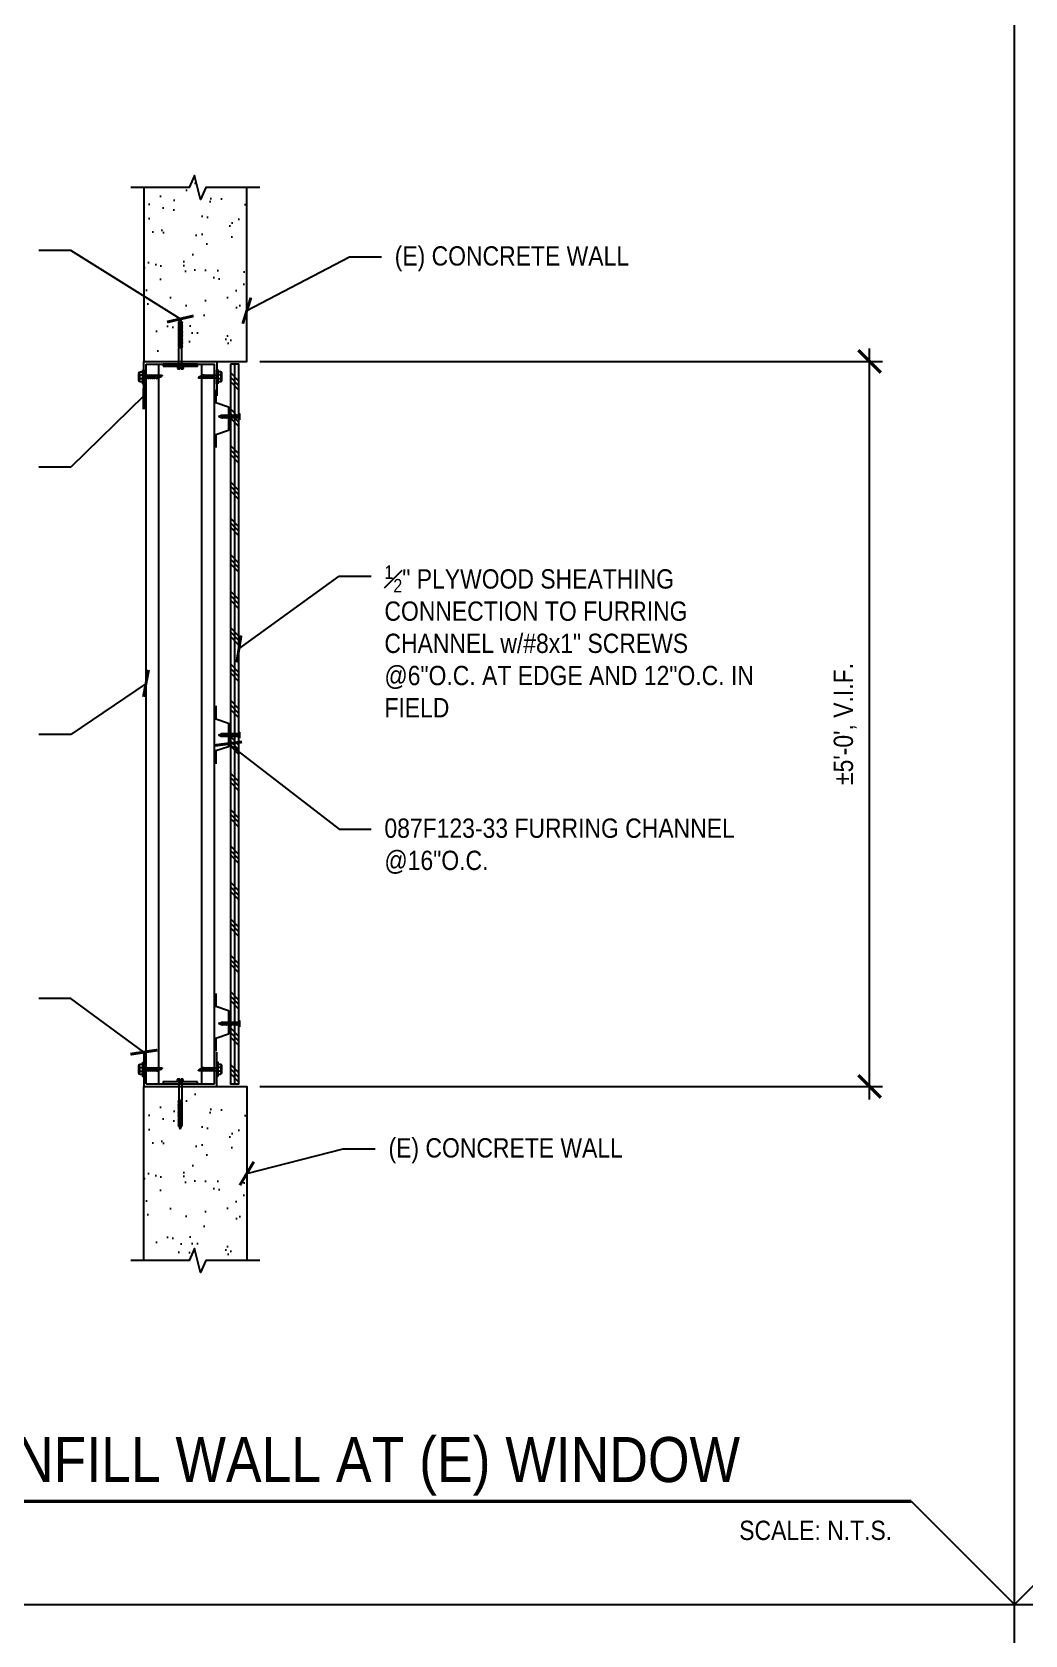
# Model space of a CAD drawing. Header units: inches. Extents: x -16404 to 14624, y -1591 to 16152.
# Drawn here: x -13658.1 to -13600.3, y 5250.2 to 5343.6 of the extents above; entities that cross this region are included whole.
import ezdxf
from ezdxf.enums import TextEntityAlignment as Align

# ---------------------------------------------------------------- set-up
doc = ezdxf.new("R2010")
doc.units = ezdxf.units.IN
doc.header["$LTSCALE"] = 24
doc.header["$MEASUREMENT"] = 0
doc.linetypes.add('DASHED2', pattern=[0.375, 0.25, -0.125])
doc.layers.get('0').update_dxf_attribs({"linetype": 'CONTINUOUS'})
doc.layers.get('DefPoints').update_dxf_attribs({"color": 251, "linetype": 'CONTINUOUS'})
for name, color, linetype in [('S-ANNO-DIMS', 2, 'CONTINUOUS'), ('S-ANNO-NOTE', 4, 'CONTINUOUS'), ('S-BREAK', 2, 'CONTINUOUS'), ('S-CONC', 4, 'CONTINUOUS'), ('S-NAIL', 2, 'CONTINUOUS'), ('S-SIMPSON', 2, 'CONTINUOUS'), ('S-STEEL', 4, 'CONTINUOUS'), ('S-WOOD', 3, 'CONTINUOUS')]:
    doc.layers.add(name, color=color, linetype=linetype)
doc.layers.add('S-ANNO-GRID-NONPLOT', color=251, linetype='CONTINUOUS', plot=False)
doc.layers.add('S-HATCH1', color=1, linetype='CONTINUOUS', transparency=0.5)
doc.layers.add('S-HATCH2', color=2, linetype='CONTINUOUS', transparency=0.5)
doc.styles.add('Arial', font='arial.ttf', dxfattribs={"width": 0.85})
doc.dimstyles.new('DIM-12$0', dxfattribs={"dimscale": 12, "dimtxt": 0.09375, "dimasz": 0.109375, "dimexe": 0.0625, "dimexo": 0.0625, "dimgap": 0.0625, "dimtad": 1, "dimdec": 4, "dimzin": 11, "dimdsep": 46, "dimlunit": 4, "dimtxsty": 'Arial', "dimblk": 'ARCHTICK', "dimblk1": 'ARCHTICK', "dimblk2": 'ARCHTICK', "dimsah": 1, "dimcen": 0.125, "dimdle": 0.0625, "dimclrd": 256, "dimclre": 256, "dimclrt": 4, "dimadec": 0, "dimazin": 0, "dimtfac": 0.75, "dimtdec": 4, "dimtofl": 0, "dimtmove": 0, "dimatfit": 3, "dimldrblk": 'ARCHTICK', "dimfxl": 1, "dimfrac": 1, "dimtolj": 1, "dimtzin": 11, "dimarcsym": 0})
doc.dimstyles.new('DIM-12$7', dxfattribs={"dimscale": 12, "dimtxt": 0.09375, "dimasz": 0.125, "dimexe": 0.0625, "dimexo": 0.0625, "dimgap": 0.0625, "dimtad": 1, "dimdec": 4, "dimzin": 11, "dimdsep": 46, "dimlunit": 4, "dimtxsty": 'Arial', "dimblk": 'ARCHTICK', "dimcen": 0.125, "dimclrd": 256, "dimclre": 256, "dimclrt": 4, "dimadec": 0, "dimazin": 0, "dimtfac": 0.75, "dimtdec": 4, "dimtofl": 0, "dimtmove": 0, "dimatfit": 3, "dimldrblk": 'ARCHTICK', "dimfxl": 1, "dimfrac": 1, "dimtolj": 1, "dimtzin": 11, "dimarcsym": 0})

# ---------------------------------------------------------------- blocks, each defined once
blk = doc.blocks.new('no8x3-4 Sht Mtl Screw')
at = {"color": 2}
for p, q in [((-0.283, 0.223), (-0.283, 0.063)), ((0.196, 0.303), (-0.203, 0.303)), ((-0.123, 0.063), (-0.123, 0.223)), ((-0.093, -0.745), (-0.091, 0)), ((0.086, 0), (0.086, -1.062)), ((0.116, 0.223), (0.116, 0.063)), ((0.276, 0.063), (0.276, 0.223)), ((0.129, -0.35), (-0.134, -0.212)), ((0.129, -0.469), (-0.134, -0.332)), ((0.129, -0.585), (-0.134, -0.447)), ((0.129, -0.706), (-0.134, -0.568)), ((0.129, -0.83), (-0.134, -0.692)), ((0.129, -0.234), (-0.124, -0.102)), ((-0.005, -1.012), (-0.077, -0.836)), ((0.086, -1.062), (0.068, -1.062))]:
    blk.add_line(p, q, dxfattribs=at)
blk.add_lwpolyline([(0.41, 0.063), (0.41, 0), (-0.41, 0), (-0.41, 0.063)], close=True, dxfattribs=at)
for centre, radius, start, end in [((-0.203, 0.223), 0.0799, 90, 180), ((-0.213, 0.153), 0.114, 37.84757, 125.92075), ((-0.003, 0.063), 0.2, 53.1301, 126.8699), ((0.206, 0.153), 0.114, 54.07925, 142.15243), ((0.196, 0.223), 0.0799, 0, 90), ((0.082, -0.761), 0.176, 174.79738, 205.03208), ((0.077, -0.972), 0.0903, 205.79384, 275.82256)]:
    blk.add_arc(centre, radius, start, end, dxfattribs=at)
blk = doc.blocks.new('TTN25234HSS')
at = {"layer": 'S-SIMPSON'}
for p, q in [((0.207, 0.031), (-0.207, 0.031)), ((-0.207, 0.031), (-0.207, 0)), ((0.207, 0), (-0.207, 0)), ((-0.17, 0.031), (-0.17, 0.143)), ((-0.17, 0.031), (-0.17, 0.117)), ((0, 0.031), (-0.17, 0.031)), ((0.169, 0.031), (-0.17, 0.031)), ((-0.032, 0.159), (-0.138, 0.159)), ((0, 0), (-0.128, 0)), ((-0.096, -0.041), (-0.128, 0)), ((-0.106, 0.031), (-0.106, 0.143)), ((-0.032, 0.08), (-0.032, 0.159)), ((0.03, 0.08), (-0.032, 0.08)), ((0, 0.031), (0.17, 0.031)), ((0, 0), (0.128, 0)), ((0.03, 0.159), (0.03, 0.08)), ((0.03, 0.159), (0.137, 0.159)), ((0.096, -0.041), (0.128, 0)), ((0.105, 0.143), (0.105, 0.031)), ((0.137, 0.159), (0.137, 0.159)), ((0.169, 0.031), (0.169, 0.143)), ((0.207, 0), (0.207, 0.031)), ((0, -0.041), (-0.096, -0.041)), ((-0.096, -0.041), (-0.096, -0.641)), ((-0.096, -0.641), (-0.096, -1.063)), ((0, -0.041), (0.096, -0.041)), ((0.096, -0.041), (0.096, -1.097)), ((-0.142, -1.157), (-0.096, -1.141)), ((-0.142, -1.157), (-0.089, -1.148)), ((-0.142, -1.157), (-0.096, -1.174)), ((-0.142, -1.325), (-0.096, -1.308)), ((-0.142, -1.325), (-0.05, -1.309)), ((-0.142, -1.325), (-0.096, -1.342)), ((-0.142, -1.492), (-0.01, -1.469)), ((-0.142, -1.492), (-0.096, -1.475)), ((-0.142, -1.492), (-0.096, -1.509)), ((-0.142, -1.66), (0.029, -1.63)), ((-0.142, -1.66), (-0.096, -1.643)), ((-0.142, -1.66), (-0.096, -1.676)), ((-0.142, -1.827), (-0.096, -1.81)), ((-0.142, -1.827), (-0.1, -1.82)), ((-0.142, -1.827), (-0.096, -1.844)), ((-0.121, -1.241), (-0.096, -1.227)), ((-0.069, -1.23), (-0.121, -1.241)), ((-0.121, -1.241), (-0.096, -1.256)), ((-0.03, -1.39), (-0.121, -1.409)), ((-0.121, -1.409), (-0.096, -1.394)), ((-0.121, -1.409), (-0.096, -1.423)), ((0.009, -1.549), (-0.121, -1.576)), ((-0.121, -1.576), (-0.096, -1.561)), ((-0.121, -1.576), (-0.096, -1.59)), ((0.048, -1.708), (-0.121, -1.743)), ((-0.121, -1.743), (-0.096, -1.729)), ((-0.121, -1.743), (-0.096, -1.729)), ((-0.121, -1.743), (-0.096, -1.758)), ((-0.112, -1.074), (-0.096, -1.064)), ((-0.112, -1.074), (-0.096, -1.083)), ((-0.082, -1.807), (-0.1, -1.82)), ((-0.071, -1.837), (-0.1, -1.82)), ((-0.006, -1.058), (-0.096, -1.064)), ((-0.096, -1.083), (-0.006, -1.058)), ((-0.096, -1.141), (-0.096, -1.063)), ((-0.096, -1.141), (-0.096, -1.063)), ((0.084, -1.093), (-0.096, -1.141)), ((-0.096, -1.174), (0.084, -1.127)), ((-0.096, -1.174), (-0.096, -1.227)), ((-0.096, -1.227), (-0.096, -1.174)), ((-0.096, -1.227), (-0.096, -1.174)), ((-0.096, -1.227), (-0.096, -1.174)), ((0.084, -1.179), (-0.096, -1.227)), ((-0.096, -1.256), (0.084, -1.208)), ((-0.096, -1.256), (-0.096, -2.1)), ((-0.095, -2.563), (-0.096, -1.256)), ((-0.095, -2.563), (-0.096, -1.256)), ((-0.095, -2.563), (-0.096, -1.256)), ((0.084, -1.26), (-0.096, -1.308)), ((-0.096, -1.342), (0.084, -1.294)), ((0.084, -1.346), (-0.096, -1.394)), ((-0.096, -1.423), (0.084, -1.375)), ((0.084, -1.428), (-0.096, -1.475)), ((-0.096, -1.509), (0.084, -1.461)), ((0.084, -1.514), (-0.096, -1.561)), ((-0.096, -1.59), (0.084, -1.543)), ((0.084, -1.595), (-0.096, -1.643)), ((-0.096, -1.676), (0.084, -1.629)), ((0.084, -1.681), (-0.096, -1.729)), ((0.084, -1.681), (-0.096, -1.729)), ((-0.096, -1.758), (0.084, -1.71)), ((0.084, -1.763), (-0.096, -1.81)), ((-0.096, -1.844), (0.084, -1.796)), ((0.084, -1.849), (-0.096, -1.896)), ((-0.095, -1.576), (0.096, -1.576)), ((-0.089, -1.148), (-0.07, -1.134)), ((-0.062, -1.165), (-0.089, -1.148)), ((-0.057, -1.812), (-0.082, -1.807)), ((-0.082, -1.807), (-0.071, -1.837)), ((-0.057, -1.812), (-0.071, -1.837)), ((-0.07, -1.134), (-0.062, -1.165)), ((-0.046, -1.141), (-0.07, -1.134)), ((-0.069, -1.23), (-0.05, -1.215)), ((-0.044, -1.242), (-0.069, -1.23)), ((-0.046, -1.141), (-0.062, -1.165)), ((-0.057, -1.812), (0.13, -1.779)), ((-0.05, -1.215), (-0.044, -1.242)), ((-0.026, -1.221), (-0.05, -1.215)), ((-0.05, -1.309), (-0.032, -1.291)), ((-0.05, -1.309), (-0.024, -1.323)), ((-0.046, -1.141), (0.13, -1.11)), ((-0.026, -1.221), (-0.044, -1.242)), ((-0.032, -1.291), (-0.024, -1.323)), ((-0.007, -1.301), (-0.032, -1.291)), ((-0.012, -1.372), (-0.03, -1.39)), ((-0.005, -1.399), (-0.03, -1.39)), ((0.109, -1.863), (-0.029, -1.892)), ((0.109, -1.194), (-0.026, -1.221)), ((-0.007, -1.301), (-0.024, -1.323)), ((-0.012, -1.372), (-0.005, -1.399)), ((0.013, -1.381), (-0.012, -1.372)), ((0.007, -1.448), (-0.01, -1.469)), ((0.015, -1.48), (-0.01, -1.469)), ((-0.007, -1.301), (0.13, -1.277)), ((0.013, -1.381), (-0.005, -1.399)), ((0.033, -1.462), (0.007, -1.448)), ((0.007, -1.448), (0.015, -1.48)), ((0.027, -1.529), (0.009, -1.549)), ((0.009, -1.549), (0.033, -1.556)), ((0.109, -1.361), (0.013, -1.381)), ((0.033, -1.462), (0.015, -1.48)), ((0.027, -1.529), (0.033, -1.556)), ((0.052, -1.54), (0.027, -1.529)), ((0.046, -1.605), (0.029, -1.63)), ((0.053, -1.637), (0.029, -1.63)), ((0.033, -1.462), (0.13, -1.445)), ((0.033, -1.556), (0.052, -1.54)), ((0.046, -1.605), (0.053, -1.637)), ((0.072, -1.622), (0.046, -1.605)), ((0.065, -1.686), (0.048, -1.708)), ((0.072, -1.713), (0.048, -1.708)), ((0.109, -1.528), (0.052, -1.54)), ((0.072, -1.622), (0.053, -1.637)), ((0.091, -1.699), (0.065, -1.686)), ((0.065, -1.686), (0.072, -1.713)), ((0.072, -1.622), (0.13, -1.612)), ((0.091, -1.699), (0.072, -1.713)), ((0.13, -1.11), (0.084, -1.093)), ((0.096, -1.122), (0.084, -1.127)), ((0.109, -1.194), (0.084, -1.179)), ((0.109, -1.194), (0.084, -1.208)), ((0.13, -1.277), (0.084, -1.26)), ((0.13, -1.277), (0.084, -1.294)), ((0.109, -1.361), (0.084, -1.346)), ((0.109, -1.361), (0.084, -1.375)), ((0.13, -1.445), (0.084, -1.428)), ((0.13, -1.445), (0.084, -1.461)), ((0.109, -1.528), (0.084, -1.514)), ((0.109, -1.528), (0.084, -1.543)), ((0.13, -1.612), (0.084, -1.595)), ((0.13, -1.612), (0.084, -1.629)), ((0.109, -1.696), (0.084, -1.681)), ((0.109, -1.696), (0.084, -1.71)), ((0.13, -1.779), (0.084, -1.763)), ((0.13, -1.779), (0.084, -1.796)), ((0.109, -1.863), (0.084, -1.849)), ((0.109, -1.863), (0.084, -1.878)), ((0.109, -1.696), (0.091, -1.699)), ((0.13, -1.11), (0.096, -1.122)), ((0.096, -1.122), (0.096, -1.186)), ((0.096, -1.201), (0.096, -1.265)), ((0.096, -1.289), (0.096, -2.562)), ((-0.143, -2.362), (-0.096, -2.345)), ((-0.143, -2.362), (-0.101, -2.354)), ((-0.143, -2.362), (-0.096, -2.378)), ((-0.142, -1.994), (-0.044, -1.977)), ((-0.142, -1.994), (-0.096, -1.978)), ((-0.142, -1.994), (-0.096, -2.011)), ((-0.141, -2.185), (-0.095, -2.168)), ((-0.141, -2.185), (-0.099, -2.178)), ((-0.141, -2.185), (-0.095, -2.202)), ((-0.141, -2.533), (-0.095, -2.516)), ((-0.141, -2.533), (-0.099, -2.526)), ((-0.141, -2.533), (-0.095, -2.55)), ((-0.121, -1.911), (-0.096, -1.896)), ((-0.072, -1.901), (-0.121, -1.911)), ((-0.121, -1.911), (-0.096, -1.925)), ((-0.121, -2.445), (-0.096, -2.431)), ((-0.072, -2.435), (-0.121, -2.445)), ((-0.121, -2.445), (-0.096, -2.46)), ((0.049, -2.05), (-0.12, -2.085)), ((-0.12, -2.085), (-0.095, -2.07)), ((-0.12, -2.085), (-0.095, -2.07)), ((-0.12, -2.085), (-0.095, -2.099)), ((-0.12, -2.269), (-0.095, -2.254)), ((-0.071, -2.259), (-0.12, -2.269)), ((-0.12, -2.269), (-0.095, -2.283)), ((-0.083, -2.341), (-0.101, -2.354)), ((-0.072, -2.372), (-0.101, -2.354)), ((-0.081, -2.165), (-0.099, -2.178)), ((-0.07, -2.196), (-0.099, -2.178)), ((-0.081, -2.513), (-0.099, -2.526)), ((-0.07, -2.544), (-0.099, -2.526)), ((-0.096, -1.925), (0.084, -1.878)), ((0.084, -1.93), (-0.096, -1.978)), ((-0.096, -2.011), (0.084, -1.964)), ((0.083, -2.297), (-0.096, -2.345)), ((-0.096, -2.378), (0.083, -2.331)), ((0.083, -2.383), (-0.096, -2.431)), ((-0.096, -2.46), (0.083, -2.412)), ((-0.096, -2.562), (0, -2.75)), ((0.084, -2.023), (-0.095, -2.07)), ((-0.095, -2.099), (0.084, -2.052)), ((-0.095, -2.563), (-0.095, -2.063)), ((0.084, -2.121), (-0.095, -2.168)), ((-0.095, -2.202), (0.084, -2.154)), ((0.084, -2.207), (-0.095, -2.254)), ((-0.095, -2.283), (0.084, -2.236)), ((0.084, -2.469), (-0.095, -2.516)), ((-0.095, -2.55), (0.084, -2.503)), ((-0.058, -2.347), (-0.083, -2.341)), ((-0.083, -2.341), (-0.072, -2.372)), ((-0.057, -2.17), (-0.081, -2.165)), ((-0.081, -2.165), (-0.07, -2.196)), ((-0.056, -2.518), (-0.081, -2.513)), ((-0.081, -2.513), (-0.07, -2.544)), ((-0.054, -1.885), (-0.072, -1.901)), ((-0.045, -1.912), (-0.072, -1.901)), ((-0.058, -2.347), (-0.072, -2.372)), ((-0.055, -2.42), (-0.072, -2.435)), ((-0.045, -2.446), (-0.072, -2.435)), ((-0.054, -2.243), (-0.071, -2.259)), ((-0.044, -2.27), (-0.071, -2.259)), ((-0.057, -2.17), (-0.07, -2.196)), ((-0.056, -2.518), (-0.07, -2.544)), ((-0.058, -2.347), (0.129, -2.314)), ((-0.057, -2.17), (0.13, -2.138)), ((-0.056, -2.518), (0.131, -2.486)), ((-0.055, -2.42), (-0.045, -2.446)), ((-0.03, -2.426), (-0.055, -2.42)), ((-0.054, -1.885), (-0.045, -1.912)), ((-0.029, -1.892), (-0.054, -1.885)), ((-0.054, -2.243), (-0.044, -2.27)), ((-0.028, -2.25), (-0.054, -2.243)), ((-0.029, -1.892), (-0.045, -1.912)), ((-0.03, -2.426), (-0.045, -2.446)), ((-0.044, -1.977), (-0.028, -1.96)), ((-0.017, -1.99), (-0.044, -1.977)), ((-0.028, -2.25), (-0.044, -2.27)), ((0.108, -2.398), (-0.03, -2.426)), ((-0.028, -1.96), (-0.017, -1.99)), ((-0.028, -1.96), (-0.002, -1.97)), ((0.109, -2.221), (-0.028, -2.25)), ((-0.002, -1.97), (-0.017, -1.99)), ((-0.002, -1.97), (0.13, -1.947)), ((0, -2.75), (0.096, -2.562)), ((0, -2.75), (0, -2.562)), ((0.066, -2.027), (0.049, -2.05)), ((0.072, -2.055), (0.049, -2.05)), ((0.091, -2.041), (0.066, -2.027)), ((0.066, -2.027), (0.072, -2.055)), ((0.091, -2.041), (0.072, -2.055)), ((0.129, -2.314), (0.083, -2.297)), ((0.129, -2.314), (0.083, -2.331)), ((0.108, -2.398), (0.083, -2.383)), ((0.108, -2.398), (0.083, -2.412)), ((0.13, -1.947), (0.084, -1.93)), ((0.13, -1.947), (0.084, -1.964)), ((0.109, -2.037), (0.084, -2.023)), ((0.109, -2.037), (0.084, -2.052)), ((0.13, -2.138), (0.084, -2.121)), ((0.13, -2.138), (0.084, -2.154)), ((0.109, -2.221), (0.084, -2.207)), ((0.109, -2.221), (0.084, -2.236)), ((0.131, -2.486), (0.084, -2.469)), ((0.131, -2.486), (0.084, -2.503)), ((0.109, -2.037), (0.091, -2.041))]:
    blk.add_line(p, q, dxfattribs=at)
for centre, radius, start, end in [((-0.138, 0.118), 0.0409, 38.48629, 141.51371), ((-0.006, -0.15), 0.31, 94.73103, 108.77484), ((0.019, -0.082), 0.241, 69.18888, 87.26015), ((0.137, 0.118), 0.0408, 38.43451, 141.63601), ((-0.048, -2.637), 0.089, 57.38076, 122.61924), ((0.048, -2.637), 0.089, 57.38076, 122.61924)]:
    blk.add_arc(centre, radius, start, end, dxfattribs=at)
blk = doc.blocks.new('_ARCHTICK')
at = {"color": 0, "linetype": 'ByBlock', "const_width": 0.15}
blk.add_lwpolyline([(-0.5, -0.5), (0.5, 0.5)], dxfattribs=at)
blk = doc.blocks.new('*D2159')
at = {"layer": 'DefPoints', "color": 0, "transparency": 16777216}
for p in [(-13645.602, 5324.41), (-13609.313, 5324.41), (-13645.602, 5282.172)]:
    blk.add_point(p, dxfattribs=at)
at = {"layer": 'S-ANNO-DIMS', "lineweight": -2, "transparency": 16777216}
for p, q in [((-13609.313, 5281.422), (-13609.313, 5325.16)), ((-13644.852, 5324.41), (-13608.563, 5324.41)), ((-13644.852, 5282.172), (-13608.563, 5282.172))]:
    blk.add_line(p, q, dxfattribs=at)
at = {"layer": 'S-ANNO-DIMS', "lineweight": -2, "transparency": 16777216, "xscale": 1.3125, "yscale": 1.3125, "zscale": 1.3125}
for p, rotation in [((-13609.313, 5324.41), 90), ((-13609.313, 5282.172), 270)]:
    blk.add_blockref('_ARCHTICK', p, dxfattribs=dict(at, rotation=rotation))
at = {"layer": 'S-ANNO-DIMS', "color": 4, "transparency": 16777216, "insert": (-13610.739, 5303.291), "char_height": 1.125, "attachment_point": 5, "rotation": 90, "style": 'Arial'}
blk.add_mtext("\\A1;%%P5'-0', V.I.F.", dxfattribs=at)
blk = doc.blocks.new('TTN PFSS 3-16x1-1-4')
at = {"layer": 'S-SIMPSON'}
for p, q in [((0.181, 0), (-0.181, 0)), ((-0.181, -0.007), (-0.181, 0)), ((0.181, 0), (0.181, -0.007)), ((0.181, -0.007), (-0.181, -0.007)), ((-0.181, -0.007), (-0.074, -0.116)), ((-0.112, -0.199), (-0.075, -0.185)), ((-0.112, -0.199), (-0.069, -0.191)), ((-0.112, -0.199), (-0.075, -0.212)), ((-0.112, -0.333), (-0.038, -0.32)), ((-0.112, -0.333), (-0.075, -0.32)), ((-0.112, -0.333), (-0.075, -0.347)), ((-0.112, -0.468), (-0.006, -0.449)), ((-0.112, -0.468), (-0.075, -0.454)), ((-0.112, -0.468), (-0.075, -0.482)), ((-0.112, -0.603), (0.026, -0.579)), ((-0.112, -0.603), (-0.075, -0.589)), ((-0.112, -0.603), (-0.075, -0.616)), ((-0.112, -0.737), (-0.075, -0.724)), ((-0.112, -0.737), (-0.078, -0.731)), ((-0.112, -0.737), (-0.075, -0.751)), ((-0.112, -0.872), (-0.075, -0.858)), ((-0.112, -0.872), (-0.033, -0.858)), ((-0.112, -0.872), (-0.075, -0.885)), ((-0.095, -0.266), (-0.075, -0.254)), ((-0.053, -0.257), (-0.095, -0.266)), ((-0.095, -0.266), (-0.075, -0.278)), ((-0.022, -0.385), (-0.095, -0.401)), ((-0.095, -0.401), (-0.075, -0.389)), ((-0.095, -0.401), (-0.075, -0.412)), ((0.01, -0.514), (-0.095, -0.535)), ((-0.095, -0.535), (-0.075, -0.524)), ((-0.095, -0.535), (-0.075, -0.547)), ((0.041, -0.642), (-0.095, -0.67)), ((-0.095, -0.67), (-0.075, -0.658)), ((-0.095, -0.67), (-0.075, -0.658)), ((-0.095, -0.67), (-0.075, -0.682)), ((-0.095, -0.805), (-0.075, -0.793)), ((-0.055, -0.796), (-0.095, -0.805)), ((-0.095, -0.805), (-0.075, -0.816)), ((0.041, -0.916), (-0.095, -0.944)), ((-0.095, -0.944), (-0.074, -0.933)), ((-0.095, -0.944), (-0.074, -0.933)), ((-0.088, -0.131), (-0.075, -0.124)), ((-0.088, -0.131), (-0.075, -0.139)), ((-0.064, -0.721), (-0.078, -0.731)), ((-0.055, -0.746), (-0.078, -0.731)), ((-0.002, -0.119), (-0.075, -0.124)), ((-0.075, -0.139), (-0.002, -0.119)), ((-0.075, -1.076), (-0.075, -0.135)), ((0.07, -0.147), (-0.075, -0.185)), ((-0.075, -0.212), (0.07, -0.174)), ((0.07, -0.216), (-0.075, -0.254)), ((-0.075, -0.278), (0.07, -0.239)), ((0.07, -0.282), (-0.075, -0.32)), ((-0.075, -0.347), (0.07, -0.309)), ((0.074, -0.32), (-0.075, -0.32)), ((0.07, -0.351), (-0.075, -0.389)), ((-0.075, -0.412), (0.07, -0.374)), ((0.07, -0.416), (-0.075, -0.454)), ((-0.075, -0.482), (0.07, -0.443)), ((0.07, -0.485), (-0.075, -0.524)), ((-0.075, -0.547), (0.07, -0.509)), ((0.07, -0.551), (-0.075, -0.589)), ((-0.075, -0.616), (0.07, -0.578)), ((0.07, -0.62), (-0.075, -0.658)), ((0.07, -0.62), (-0.075, -0.658)), ((-0.075, -0.682), (0.07, -0.643)), ((0.07, -0.685), (-0.075, -0.724)), ((-0.075, -0.751), (0.07, -0.713)), ((0.07, -0.755), (-0.075, -0.793)), ((-0.075, -0.816), (0.07, -0.778)), ((0.07, -0.82), (-0.075, -0.858)), ((-0.075, -0.885), (0.07, -0.847)), ((-0.074, -0.007), (-0.074, -0.007)), ((-0.074, -0.116), (-0.074, -1.076)), ((0.07, -0.894), (-0.074, -0.933)), ((-0.074, -0.956), (0.07, -0.918)), ((-0.069, -0.191), (-0.054, -0.18)), ((-0.048, -0.205), (-0.069, -0.191)), ((-0.044, -0.725), (-0.064, -0.721)), ((-0.064, -0.721), (-0.055, -0.746)), ((-0.044, -0.725), (-0.055, -0.746)), ((-0.041, -0.784), (-0.055, -0.796)), ((-0.034, -0.805), (-0.055, -0.796)), ((-0.054, -0.18), (-0.048, -0.205)), ((-0.035, -0.185), (-0.054, -0.18)), ((-0.053, -0.257), (-0.038, -0.245)), ((-0.033, -0.267), (-0.053, -0.257)), ((-0.035, -0.185), (-0.048, -0.205)), ((-0.044, -0.725), (0.107, -0.699)), ((-0.041, -0.784), (-0.034, -0.805)), ((-0.021, -0.789), (-0.041, -0.784)), ((-0.038, -0.245), (-0.033, -0.267)), ((-0.019, -0.25), (-0.038, -0.245)), ((-0.038, -0.32), (-0.023, -0.306)), ((-0.038, -0.32), (-0.017, -0.332)), ((-0.035, -0.185), (0.107, -0.16)), ((-0.021, -0.789), (-0.034, -0.805)), ((-0.019, -0.25), (-0.033, -0.267)), ((-0.033, -0.858), (-0.02, -0.844)), ((-0.011, -0.869), (-0.033, -0.858)), ((-0.023, -0.306), (-0.017, -0.332)), ((-0.003, -0.314), (-0.023, -0.306)), ((-0.007, -0.371), (-0.022, -0.385)), ((-0.002, -0.393), (-0.022, -0.385)), ((0.09, -0.766), (-0.021, -0.789)), ((-0.02, -0.844), (-0.011, -0.869)), ((-0.02, -0.844), (0.001, -0.852)), ((0.09, -0.228), (-0.019, -0.25)), ((-0.003, -0.314), (-0.017, -0.332)), ((0.001, -0.852), (-0.011, -0.869)), ((-0.007, -0.371), (-0.002, -0.393)), ((0.013, -0.378), (-0.007, -0.371)), ((0.008, -0.433), (-0.006, -0.449)), ((0.014, -0.458), (-0.006, -0.449)), ((-0.003, -0.314), (0.107, -0.295)), ((0.013, -0.378), (-0.002, -0.393)), ((0.001, -0.852), (0.107, -0.834)), ((0.029, -0.443), (0.008, -0.433)), ((0.008, -0.433), (0.014, -0.458)), ((0.024, -0.497), (0.01, -0.514)), ((0.01, -0.514), (0.029, -0.519)), ((0.09, -0.362), (0.013, -0.378)), ((0.029, -0.443), (0.014, -0.458)), ((0.024, -0.497), (0.029, -0.519)), ((0.044, -0.506), (0.024, -0.497)), ((0.039, -0.559), (0.026, -0.579)), ((0.045, -0.584), (0.026, -0.579)), ((0.029, -0.443), (0.107, -0.43)), ((0.029, -0.519), (0.044, -0.506)), ((0.039, -0.559), (0.045, -0.584)), ((0.06, -0.572), (0.039, -0.559)), ((0.055, -0.624), (0.041, -0.642)), ((0.06, -0.646), (0.041, -0.642)), ((0.055, -0.898), (0.041, -0.916)), ((0.06, -0.92), (0.041, -0.916)), ((0.09, -0.497), (0.044, -0.506)), ((0.06, -0.572), (0.045, -0.584)), ((0.075, -0.635), (0.055, -0.624)), ((0.055, -0.624), (0.06, -0.646)), ((0.076, -0.909), (0.055, -0.898)), ((0.055, -0.898), (0.06, -0.92)), ((0.06, -0.572), (0.107, -0.564)), ((0.075, -0.635), (0.06, -0.646)), ((0.076, -0.909), (0.06, -0.92)), ((0.107, -0.16), (0.07, -0.147)), ((0.107, -0.16), (0.07, -0.174)), ((0.09, -0.228), (0.07, -0.216)), ((0.09, -0.228), (0.07, -0.239)), ((0.107, -0.295), (0.07, -0.282)), ((0.107, -0.295), (0.07, -0.309)), ((0.09, -0.362), (0.07, -0.351)), ((0.09, -0.362), (0.07, -0.374)), ((0.107, -0.43), (0.07, -0.416)), ((0.107, -0.43), (0.07, -0.443)), ((0.09, -0.497), (0.07, -0.485)), ((0.09, -0.497), (0.07, -0.509)), ((0.107, -0.564), (0.07, -0.551)), ((0.107, -0.564), (0.07, -0.578)), ((0.09, -0.632), (0.07, -0.62)), ((0.09, -0.632), (0.07, -0.643)), ((0.107, -0.699), (0.07, -0.685)), ((0.107, -0.699), (0.07, -0.713)), ((0.09, -0.766), (0.07, -0.755)), ((0.09, -0.766), (0.07, -0.778)), ((0.107, -0.834), (0.07, -0.82)), ((0.107, -0.834), (0.07, -0.847)), ((0.09, -0.906), (0.07, -0.894)), ((0.09, -0.906), (0.07, -0.918)), ((0.074, -0.135), (0.074, -1.076)), ((0.181, -0.007), (0.075, -0.116)), ((0.075, -0.116), (0.075, -1.05)), ((0.09, -0.632), (0.075, -0.635)), ((0.09, -0.906), (0.076, -0.909)), ((-0.112, -1.012), (-0.074, -0.998)), ((-0.112, -1.012), (-0.078, -1.006)), ((-0.112, -1.012), (-0.074, -1.025)), ((-0.095, -0.944), (-0.074, -0.956)), ((-0.063, -0.995), (-0.078, -1.006)), ((-0.055, -1.02), (-0.078, -1.006)), ((0, -1.25), (-0.075, -1.076)), ((0.07, -0.96), (-0.074, -0.998)), ((-0.074, -1.025), (0.07, -0.987)), ((-0.043, -1), (-0.063, -0.995)), ((-0.063, -0.995), (-0.055, -1.02)), ((-0.043, -1), (-0.055, -1.02)), ((-0.043, -1), (0.107, -0.973)), ((0.074, -1.076), (0, -1.25)), ((0, -1.076), (0, -1.25)), ((0.107, -0.973), (0.07, -0.96)), ((0.107, -0.973), (0.07, -0.987))]:
    blk.add_line(p, q, dxfattribs=at)
for centre, radius, start, end in [((-0.037, -1.157), 0.0889, 65.23518, 114.76482), ((0.037, -1.155), 0.0875, 64.80362, 115.19638)]:
    blk.add_arc(centre, radius, start, end, dxfattribs=at)
blk = doc.blocks.new('Se_24x36_DETAILS_GRID')
for p, q in [((23.3023, 7.6667), (23.3023, 15.3333)), ((23.3023, 7.6667), (23.8023, 8.1667)), ((15.5348, 7.6667), (23.3023, 7.6667)), ((23.3023, 7.6667), (31.0697, 7.6667)), ((23.3023, 0), (23.3023, 7.6667))]:
    blk.add_line(p, q)
at = {"linetype": 'DASHED2', "ltscale": 0.5}
blk.add_line((23.3023, 7.6667), (22.8023, 8.1667), dxfattribs=at)
blk = doc.blocks.new('*U335')
at = {"const_width": 0.188}
for points in [[(-4.5, 0, -1), (4.5, 0, 3.732051)], [(-4.5, 0, 1), (4.5, 0, -3.732051)]]:
    blk.add_lwpolyline(points, format="xyb", dxfattribs=at)
blk.add_lwpolyline([(4.5, 0), (81.209, 0)], dxfattribs=at)
blk.add_circle((0, 0), 4.5)
at = {"style": 'Arial', "width": 0.85}
for tag, p in [('DWG_TITLE_1', (7.5, 6.188)), ('DWG_TITLE_2', (7.5, 2.438))]:
    blk.add_attdef(tag, text='', height=2.625, dxfattribs=at).set_placement(p, align=Align.MIDDLE_LEFT)
blk.add_attdef('#', text='', height=3, dxfattribs=at).set_placement((0, 0), align=Align.MIDDLE_CENTER)
blk.add_attdef('SCALE', text='', height=1.125, dxfattribs=at).set_placement((80.084, -1.125), align=Align.TOP_RIGHT)

msp = doc.modelspace()

# ---------------------------------------------------------------- hatches: boundary and pattern name
at = {"layer": 'S-HATCH1'}
h = msp.add_hatch(dxfattribs=at)
h.set_pattern_fill('PLAST', color=256, scale=6, angle=-45, style=0)
h.set_pattern_definition([(315, (-16546.3056, 3250.6023), (1.0606602, 1.0606602), []), (315, (-16546.173, 3250.7349), (1.0606602, 1.0606602), []), (315, (-16546.0404, 3250.8675), (1.0606602, 1.0606602), [])])
h.paths.add_polyline_path([(-13646.56272, 5324.26251), (-13646.56272, 5282.31962), (-13646.06272, 5282.31962), (-13646.06272, 5324.26251)])
at = {"layer": 'S-HATCH2'}
h = msp.add_hatch(dxfattribs=at)
h.set_pattern_fill('AR-SAND', color=256, scale=1.25, angle=30, style=0)
h.set_pattern_definition([(67.5, (-13651.6023, 5324.4103), (-1.27246, 2.04648), [0, -1.9, 0, -2.125, 0, -2.03125]), (37.5, (-13651.6023, 5324.4103), (0.152, 4.1612), [0, -1.025, 0, -1.7125, 0, -0.65625]), (357.5, (-13652.9339, 5323.6415), (3.36762, 1.95246), [0, -0.625, 0, -2.25, 0, -2.9375]), (347.5, (-13652.934, 5323.6415), (2.7057, 2.8289), [0, -0.3125, 0, -1.475, 0, -1.6875])])
h.paths.add_polyline_path([(-13645.60234, 5334.54908), (-13647.98864, 5334.54908), (-13648.3088, 5333.85656), (-13648.64589, 5335.24029), (-13648.96544, 5334.54908), (-13651.60234, 5334.54908), (-13651.60234, 5324.41026), (-13645.60234, 5324.41026)])
h = msp.add_hatch(dxfattribs=at)
h.set_pattern_fill('AR-SAND', color=256, scale=1.25, angle=30, style=0)
h.set_pattern_definition([(67.5, (-13651.6023, 5271.3405), (-1.27246, 2.04648), [0, -1.9, 0, -2.125, 0, -2.03125]), (37.5, (-13651.6023, 5271.3405), (0.152, 4.1612), [0, -1.025, 0, -1.7125, 0, -0.65625]), (357.5, (-13652.9339, 5270.5718), (3.36762, 1.95246), [0, -0.625, 0, -2.25, 0, -2.9375]), (347.5, (-13652.934, 5270.5718), (2.7057, 2.82894), [0, -0.3125, 0, -1.475, 0, -1.6875])])
h.paths.add_polyline_path([(-13645.60234, 5282.17188), (-13649.38134, 5282.17188), (-13649.38134, 5281.34713), (-13649.3475, 5281.33481), (-13649.38105, 5281.32259), (-13649.38105, 5281.25826), (-13649.36866, 5281.2511), (-13649.38105, 5281.24394), (-13649.38105, 5281.17961), (-13649.3475, 5281.16739), (-13649.38105, 5281.15518), (-13649.38105, 5281.09084), (-13649.36866, 5281.08369), (-13649.38105, 5281.07653), (-13649.38105, 5281.01219), (-13649.3475, 5280.99998), (-13649.38105, 5280.98777), (-13649.38105, 5280.92343), (-13649.36866, 5280.91627), (-13649.38105, 5280.90912), (-13649.38105, 5280.84478), (-13649.3475, 5280.83257), (-13649.38105, 5280.82035), (-13649.38105, 5280.75601), (-13649.36866, 5280.74886), (-13649.38105, 5280.7417), (-13649.38105, 5280.67736), (-13649.3475, 5280.66515), (-13649.38105, 5280.65294), (-13649.38105, 5280.5886), (-13649.36866, 5280.58144), (-13649.38105, 5280.57429), (-13649.38105, 5280.50995), (-13649.3475, 5280.49774), (-13649.38105, 5280.48552), (-13649.38105, 5280.41492), (-13649.3684, 5280.40762), (-13649.38105, 5280.40031), (-13649.38105, 5280.31944), (-13649.34686, 5280.307), (-13649.38105, 5280.29455), (-13649.38105, 5280.23081), (-13649.36802, 5280.22329), (-13649.38105, 5280.21577), (-13649.38105, 5280.14261), (-13649.34818, 5280.13065), (-13649.38105, 5280.11868), (-13649.38105, 5280.0537), (-13649.36934, 5280.04694), (-13649.38105, 5280.04018), (-13649.38105, 5279.97146), (-13649.34665, 5279.95894), (-13649.38105, 5279.94642), (-13649.38105, 5279.88229), (-13649.47705, 5279.69462), (-13649.57305, 5279.88229, -0.00096849), (-13649.57276, 5279.88248), (-13649.57276, 5279.89477), (-13649.61834, 5279.91136), (-13649.57276, 5279.92795), (-13649.57276, 5279.98439), (-13649.5987, 5279.99936), (-13649.57276, 5280.01434), (-13649.57276, 5280.06593), (-13649.61986, 5280.08307), (-13649.57276, 5280.10021), (-13649.57276, 5280.1615), (-13649.59738, 5280.17571), (-13649.57276, 5280.18993), (-13649.57276, 5280.24276), (-13649.61854, 5280.25942), (-13649.57276, 5280.27608), (-13649.57276, 5280.34462), (-13649.57305, 5280.34462), (-13649.57305, 5280.34578), (-13649.59776, 5280.36004), (-13649.57305, 5280.3743), (-13649.57305, 5280.43337), (-13649.61918, 5280.45016), (-13649.57305, 5280.46695), (-13649.57305, 5280.51946), (-13649.59801, 5280.53387), (-13649.57305, 5280.54828), (-13649.57305, 5280.60079), (-13649.61918, 5280.61757), (-13649.57305, 5280.63436), (-13649.57305, 5280.68687), (-13649.59801, 5280.70128), (-13649.57305, 5280.71569), (-13649.57305, 5280.7682), (-13649.61918, 5280.78499), (-13649.57305, 5280.80178), (-13649.57305, 5280.85428), (-13649.59801, 5280.8687), (-13649.57305, 5280.88311), (-13649.57305, 5280.93562), (-13649.61918, 5280.9524), (-13649.57305, 5280.96919), (-13649.57305, 5281.0217), (-13649.59801, 5281.03611), (-13649.57305, 5281.05052), (-13649.57305, 5281.10303), (-13649.61918, 5281.11982), (-13649.57305, 5281.13661), (-13649.57305, 5281.18911), (-13649.59801, 5281.20352), (-13649.57305, 5281.21794), (-13649.57305, 5281.27044), (-13649.61918, 5281.28723), (-13649.57288, 5281.30408), (-13649.5729, 5281.36127), (-13649.58964, 5281.37094), (-13649.5729, 5281.38061), (-13649.5729, 5281.38212), (-13649.57334, 5281.80402), (-13649.57334, 5282.17188), (-13651.60234, 5282.17188), (-13651.60234, 5272.03306), (-13648.96544, 5272.03306), (-13648.64589, 5272.72427), (-13648.3088, 5271.34053), (-13647.98864, 5272.03306), (-13645.60234, 5272.03306)])
h.paths.add_polyline_path([(-13649.30872, 5282.58792, 0.48342699), (-13649.37267, 5282.58788), (-13649.37267, 5282.47512), (-13649.30872, 5282.47512)])
h.paths.add_polyline_path([(-13649.47705, 5279.69462), (-13649.57305, 5279.88229, -0.00096849), (-13649.57276, 5279.88248), (-13649.57276, 5279.89477), (-13649.61834, 5279.91136), (-13649.57276, 5279.92795), (-13649.57276, 5279.98439), (-13649.5987, 5279.99936), (-13649.57276, 5280.01434), (-13649.57276, 5280.06593), (-13649.61986, 5280.08307), (-13649.57276, 5280.10021), (-13649.57276, 5280.1615), (-13649.59738, 5280.17571), (-13649.57276, 5280.18993), (-13649.57276, 5280.24276), (-13649.61854, 5280.25942), (-13649.57276, 5280.27608), (-13649.57276, 5280.34462), (-13649.57305, 5280.34462), (-13649.57305, 5280.34578), (-13649.59776, 5280.36004), (-13649.57305, 5280.3743), (-13649.57305, 5280.43337), (-13649.61918, 5280.45016), (-13649.57305, 5280.46695), (-13649.57305, 5280.51946), (-13649.59801, 5280.53387), (-13649.57305, 5280.54828), (-13649.57305, 5280.60079), (-13649.61918, 5280.61757), (-13649.57305, 5280.63436), (-13649.57305, 5280.68687), (-13649.59801, 5280.70128), (-13649.57305, 5280.71569), (-13649.57305, 5280.7682), (-13649.61918, 5280.78499), (-13649.57305, 5280.80178), (-13649.57305, 5280.85428), (-13649.59801, 5280.8687), (-13649.57305, 5280.88311), (-13649.57305, 5280.93562), (-13649.61918, 5280.9524), (-13649.57305, 5280.96919), (-13649.57305, 5281.0217), (-13649.59801, 5281.03611), (-13649.57305, 5281.05052), (-13649.57305, 5281.10303), (-13649.61918, 5281.11982), (-13649.57305, 5281.13661), (-13649.57305, 5281.18911), (-13649.59801, 5281.20352), (-13649.57305, 5281.21794), (-13649.57305, 5281.27044), (-13649.61918, 5281.28723), (-13649.57288, 5281.30408), (-13649.5729, 5281.36127), (-13649.58964, 5281.37094), (-13649.5729, 5281.38061), (-13649.5729, 5281.38212), (-13649.57334, 5281.80402), (-13649.57334, 5282.40343), (-13649.60534, 5282.44462), (-13649.34934, 5282.44462), (-13649.38134, 5282.40343), (-13649.38134, 5281.34713), (-13649.3475, 5281.33481), (-13649.38105, 5281.32259), (-13649.38105, 5281.25826), (-13649.36866, 5281.2511), (-13649.38105, 5281.24394), (-13649.38105, 5281.17961), (-13649.3475, 5281.16739), (-13649.38105, 5281.15518), (-13649.38105, 5281.09084), (-13649.36866, 5281.08369), (-13649.38105, 5281.07653), (-13649.38105, 5281.01219), (-13649.3475, 5280.99998), (-13649.38105, 5280.98777), (-13649.38105, 5280.92343), (-13649.36866, 5280.91627), (-13649.38105, 5280.90912), (-13649.38105, 5280.84478), (-13649.3475, 5280.83257), (-13649.38105, 5280.82035), (-13649.38105, 5280.75601), (-13649.36866, 5280.74886), (-13649.38105, 5280.7417), (-13649.38105, 5280.67736), (-13649.3475, 5280.66515), (-13649.38105, 5280.65294), (-13649.38105, 5280.5886), (-13649.36866, 5280.58144), (-13649.38105, 5280.57429), (-13649.38105, 5280.50995), (-13649.3475, 5280.49774), (-13649.38105, 5280.48552), (-13649.38105, 5280.41492), (-13649.3684, 5280.40762), (-13649.38105, 5280.40031), (-13649.38105, 5280.31944), (-13649.34686, 5280.307), (-13649.38105, 5280.29455), (-13649.38105, 5280.23081), (-13649.36802, 5280.22329), (-13649.38105, 5280.21577), (-13649.38105, 5280.14261), (-13649.34818, 5280.13065), (-13649.38105, 5280.11868), (-13649.38105, 5280.0537), (-13649.36934, 5280.04694), (-13649.38105, 5280.04018), (-13649.38105, 5279.97146), (-13649.34665, 5279.95894), (-13649.38105, 5279.94642), (-13649.38105, 5279.88229)])
h.paths.add_polyline_path([(-13649.53372, 5279.92618), (-13649.54759, 5279.90102), (-13649.57247, 5279.89441), (-13649.57248, 5279.91617), (-13649.57659, 5279.91867), (-13649.57248, 5279.92165), (-13649.57253, 5280.08698), (-13649.57812, 5280.09038), (-13649.57253, 5280.09443), (-13649.57258, 5280.26416), (-13649.5768, 5280.26673), (-13649.57258, 5280.26979), (-13649.57261, 5280.36526), (-13649.59776, 5280.36004), (-13649.57261, 5280.37456), (-13649.57268, 5280.62199), (-13649.57744, 5280.62488), (-13649.57269, 5280.62833), (-13649.57271, 5280.70653), (-13649.59801, 5280.70128), (-13649.57271, 5280.71589), (-13649.57285, 5281.18904), (-13649.5209, 5281.20284), (-13649.5461, 5281.21429), (-13649.52758, 5281.23006), (-13649.57286, 5281.21804), (-13649.57287, 5281.2704), (-13649.53962, 5281.27923), (-13649.57288, 5281.30084), (-13649.5729, 5281.3806), (-13649.48334, 5281.3866), (-13649.5729, 5281.36128), (-13649.57288, 5281.30408), (-13649.54737, 5281.31086), (-13649.52334, 5281.30402), (-13649.53962, 5281.27923), (-13649.57287, 5281.2704), (-13649.57286, 5281.21804), (-13649.52758, 5281.23006), (-13649.50348, 5281.22313), (-13649.5209, 5281.20284), (-13649.57285, 5281.18904), (-13649.57283, 5281.13668), (-13649.50886, 5281.15367), (-13649.48401, 5281.14349), (-13649.50111, 5281.12204), (-13649.57282, 5281.103), (-13649.57281, 5281.05063), (-13649.48906, 5281.07288), (-13649.46445, 5281.06382), (-13649.48239, 5281.04565), (-13649.5728, 5281.02164), (-13649.57278, 5280.96928), (-13649.47035, 5280.99648), (-13649.44468, 5280.98296), (-13649.4626, 5280.96486), (-13649.57277, 5280.9356), (-13649.57276, 5280.88323), (-13649.45055, 5280.91569), (-13649.42542, 5280.9045), (-13649.44388, 5280.88846), (-13649.57275, 5280.85424), (-13649.57274, 5280.80188), (-13649.43183, 5280.8393), (-13649.40535, 5280.82243), (-13649.42409, 5280.80767), (-13649.57273, 5280.76819), (-13649.57271, 5280.71583), (-13649.41204, 5280.7585), (-13649.38638, 5280.74518), (-13649.40537, 5280.73128), (-13649.5727, 5280.68684), (-13649.57269, 5280.63447), (-13649.55931, 5280.63803), (-13649.53456, 5280.63239), (-13649.54843, 5280.60723), (-13649.57268, 5280.60079), (-13649.57266, 5280.54843), (-13649.53152, 5280.55936), (-13649.50635, 5280.55288), (-13649.52215, 5280.53285), (-13649.57265, 5280.51944), (-13649.57264, 5280.46707), (-13649.50523, 5280.48498), (-13649.47885, 5280.47473), (-13649.49435, 5280.45418), (-13649.57263, 5280.43339), (-13649.57261, 5280.37455), (-13649.41178, 5280.41726), (-13649.38612, 5280.40394), (-13649.40511, 5280.39004), (-13649.5726, 5280.34555), (-13649.57258, 5280.27618), (-13649.55868, 5280.27987), (-13649.53392, 5280.27424), (-13649.5478, 5280.24908), (-13649.57257, 5280.2425), (-13649.57256, 5280.19014), (-13649.53088, 5280.20121), (-13649.50572, 5280.19473), (-13649.52151, 5280.1747), (-13649.57255, 5280.16114), (-13649.57253, 5280.10019), (-13649.56, 5280.10352), (-13649.53524, 5280.09789), (-13649.54911, 5280.07273), (-13649.57252, 5280.06651), (-13649.57251, 5280.01415), (-13649.5322, 5280.02486), (-13649.50704, 5280.01838), (-13649.52283, 5279.99835), (-13649.5725, 5279.98515), (-13649.57248, 5279.92809), (-13649.55847, 5279.93181)], flags=16)
h.paths.add_polyline_path([(-13649.57283, 5281.12793), (-13649.52688, 5281.13598), (-13649.50886, 5281.15367), (-13649.50111, 5281.12204), (-13649.52688, 5281.13598), (-13649.57283, 5281.12793), (-13649.5728, 5281.04134), (-13649.50707, 5281.05498), (-13649.48906, 5281.07288), (-13649.48239, 5281.04565), (-13649.50707, 5281.05498), (-13649.5728, 5281.04134), (-13649.57278, 5280.96053), (-13649.48755, 5280.97545), (-13649.47035, 5280.99648), (-13649.4626, 5280.96486), (-13649.48755, 5280.97545), (-13649.57278, 5280.96053), (-13649.57276, 5280.87394), (-13649.46804, 5280.89566), (-13649.45055, 5280.91569), (-13649.44388, 5280.88846), (-13649.46804, 5280.89566), (-13649.57276, 5280.87394), (-13649.57273, 5280.79312), (-13649.44822, 5280.81493), (-13649.43183, 5280.8393), (-13649.42409, 5280.80767), (-13649.44822, 5280.81493), (-13649.57273, 5280.79312), (-13649.57271, 5280.71583), (-13649.41204, 5280.7585), (-13649.40537, 5280.73128), (-13649.429, 5280.73634), (-13649.41204, 5280.7585), (-13649.57271, 5280.71583), (-13649.57266, 5280.53913), (-13649.54897, 5280.54404), (-13649.53152, 5280.55936), (-13649.52215, 5280.53285), (-13649.54897, 5280.54404), (-13649.57266, 5280.53913), (-13649.57264, 5280.45831), (-13649.52172, 5280.46723), (-13649.50523, 5280.48498), (-13649.49435, 5280.45418), (-13649.52172, 5280.46723), (-13649.57264, 5280.45831), (-13649.57256, 5280.18086), (-13649.54834, 5280.18589), (-13649.53088, 5280.20121), (-13649.52151, 5280.1747), (-13649.54834, 5280.18589), (-13649.57256, 5280.18086), (-13649.57251, 5280.0048), (-13649.54966, 5280.00954), (-13649.5322, 5280.02486), (-13649.52283, 5279.99835), (-13649.54966, 5280.00954), (-13649.57251, 5280.0048)], flags=0)
h.paths.add_polyline_path([(-13649.40511, 5280.39004), (-13649.42874, 5280.3951), (-13649.41178, 5280.41726)], flags=0)
h.paths.add_polyline_path([(-13649.64734, 5282.47512), (-13649.64734, 5282.5619), (-13649.64734, 5282.58792, -0.22863437), (-13649.61535, 5282.60335), (-13649.50915, 5282.60335, 0.06135448), (-13649.58335, 5282.58792), (-13649.58335, 5282.47512)])

# ---------------------------------------------------------------- linework, layer by layer
at = {"layer": 'S-BREAK', "flags": 128}
for points in [[(-13644.85234, 5334.54908), (-13647.98864, 5334.54908), (-13648.3088, 5333.85656), (-13648.64589, 5335.24029), (-13648.96544, 5334.54908), (-13652.35234, 5334.54908)], [(-13644.85234, 5272.03306), (-13647.98864, 5272.03306), (-13648.3088, 5271.34053), (-13648.64589, 5272.72427), (-13648.96544, 5272.03306), (-13652.35234, 5272.03306)]]:
    msp.add_lwpolyline(points, dxfattribs=at)
at = {"layer": 'S-CONC', "color": 2}
for points in [[(-13651.60234, 5334.54908), (-13651.60234, 5324.41026), (-13645.60234, 5324.41026), (-13645.60234, 5334.54908)], [(-13651.60234, 5272.03306), (-13651.60234, 5282.17188), (-13645.60234, 5282.17188), (-13645.60234, 5272.03306)]]:
    msp.add_lwpolyline(points, dxfattribs=at)
at = {"layer": 'S-SIMPSON'}
for points in [[(-13650.47734, 5324.13751), (-13648.47734, 5324.13751), (-13648.47734, 5324.26251), (-13650.47734, 5324.26251)], [(-13648.47734, 5282.44462), (-13650.47734, 5282.44462), (-13650.47734, 5282.31962), (-13648.47734, 5282.31962)]]:
    msp.add_lwpolyline(points, close=True, dxfattribs=at)
at = {"layer": 'S-STEEL'}
for p, q in [((-13651.47734, 5282.31962), (-13651.47734, 5324.26251)), ((-13651.47734, 5324.26251), (-13647.47734, 5324.26251)), ((-13647.47734, 5282.31962), (-13647.47734, 5324.26251)), ((-13651.47734, 5282.31962), (-13647.47734, 5282.31962))]:
    msp.add_line(p, q, dxfattribs=at)
at = {"layer": 'S-STEEL', "color": 2}
for p, q in [((-13650.72734, 5282.31962), (-13650.72734, 5324.26251)), ((-13648.22734, 5282.31962), (-13648.22734, 5324.26251))]:
    msp.add_line(p, q, dxfattribs=at)
at = {"layer": 'S-STEEL'}
for points in [[(-13651.60234, 5322.41026), (-13651.60234, 5324.41026), (-13647.35234, 5324.41026), (-13647.35234, 5322.41026)], [(-13647.40968, 5322.76704), (-13647.40968, 5322.01704), (-13646.66913, 5321.76704), (-13646.66913, 5320.39204), (-13647.40968, 5320.14204), (-13647.40968, 5319.39204)], [(-13647.40968, 5304.34283), (-13647.40968, 5303.59283), (-13646.66913, 5303.34283), (-13646.66913, 5301.96783), (-13647.40968, 5301.71783), (-13647.40968, 5300.96783)], [(-13647.40968, 5287.59692), (-13647.40968, 5286.84692), (-13646.66913, 5286.59692), (-13646.66913, 5285.22192), (-13647.40968, 5284.97192), (-13647.40968, 5284.22192)], [(-13651.60234, 5284.17188), (-13651.60234, 5282.17188), (-13647.35234, 5282.17188), (-13647.35234, 5284.17188)]]:
    msp.add_lwpolyline(points, dxfattribs=at)
at = {"layer": 'S-WOOD', "color": 1}
msp.add_line((-13646.31272, 5324.26251), (-13646.31272, 5282.31962), dxfattribs=at)
at = {"layer": 'S-WOOD'}
msp.add_lwpolyline([(-13646.56272, 5324.26251), (-13646.56272, 5282.31962), (-13646.06272, 5282.31962), (-13646.06272, 5324.26251)], close=True, dxfattribs=at)

# ---------------------------------------------------------------- block references
at = {"layer": 'S-ANNO-GRID-NONPLOT', "xscale": 12, "yscale": 12, "zscale": 12}
msp.add_blockref('Se_24x36_DETAILS_GRID', (-13880.50433, 5160), dxfattribs=at)
at = {"layer": 'S-ANNO-NOTE'}
msp.add_blockref('*U335', (-13688.08614, 5258), dxfattribs=at).add_auto_attribs({'#': '-', 'DWG_TITLE_2': 'METAL STUD INFILL WALL AT (E) WINDOW', 'SCALE': 'SCALE: N.T.S.'})
at = {"layer": 'S-NAIL'}
for p, rotation in [((-13651.60234, 5323.52175), 90), ((-13647.35234, 5323.52175), 270), ((-13651.60234, 5283.17188), 90), ((-13647.35234, 5283.17188), 270)]:
    msp.add_blockref('no8x3-4 Sht Mtl Screw', p, dxfattribs=dict(at, rotation=rotation))
at = {"layer": 'S-SIMPSON'}
for name, p, rotation in [('TTN25234HSS', (-13649.47734, 5324.13751), 180), ('TTN PFSS 3-16x1-1-4', (-13646.012, 5321.19907), 270), ('TTN PFSS 3-16x1-1-4', (-13646.012, 5302.64261), 270), ('TTN PFSS 3-16x1-1-4', (-13646.012, 5285.83308), 270)]:
    msp.add_blockref(name, p, dxfattribs=dict(at, rotation=rotation))
msp.add_blockref('TTN25234HSS', (-13649.47734, 5282.44462), dxfattribs=at)

# ---------------------------------------------------------------- texts
at = {"layer": 'S-ANNO-NOTE', "color": 4, "char_height": 1.125, "attachment_point": 1, "style": 'Arial'}
for s, insert, width in [('(E) CONCRETE WALL', (-13636.986, 5331.12449), 22.5039397), ('\\A1;{\\H0.7x;\\S1#2;}" PLYWOOD SHEATHING CONNECTION TO FURRING CHANNEL w/#8x1" SCREWS @6"O.C. AT EDGE AND 12"O.C. IN FIELD', (-13637.58452, 5312.52972), 21.8784866), ('\\A1;087F123-33 FURRING CHANNEL @16"O.C.', (-13637.58452, 5297.7837), 21.8784866), ('(E) CONCRETE WALL', (-13637.34557, 5279.15962), 22.5039397)]:
    msp.add_mtext(s, dxfattribs=dict(at, insert=insert, width=width))

# ---------------------------------------------------------------- dimensions: what is measured, and where the dimension line sits
at = {"layer": 'S-ANNO-DIMS'}
dim = msp.add_linear_dim(base=(-13609.31278, 5324.41026), p1=(-13645.60234, 5282.17188), p2=(-13645.60234, 5324.41026), angle=90, text="%%P5'-0', V.I.F.", dimstyle='DIM-12$0', dxfattribs=at)
dim.commit()
dim.dimension.update_dxf_attribs({"geometry": '*D2159', "text_midpoint": (-13609.31278, 5303.29107), "dimtype": 160})

# ---------------------------------------------------------------- leaders
for points in [[(-13649.47763, 5326.88751), (-13655.85658, 5330.87215), (-13657.72117, 5330.87215)], [(-13645.60234, 5327.37182), (-13639.628, 5330.49884), (-13637.76341, 5330.49884)], [(-13651.60234, 5322.41026), (-13655.85658, 5318.25671), (-13657.72117, 5318.25671)], [(-13646.06272, 5307.66485), (-13640.22652, 5311.90407), (-13638.36193, 5311.90407)], [(-13651.47734, 5305.65734), (-13655.85658, 5302.67049), (-13657.72117, 5302.67049)], [(-13646.66913, 5302.14379), (-13640.22652, 5297.15805), (-13638.36193, 5297.15805)], [(-13651.60234, 5284.17188), (-13655.85658, 5287.29244), (-13657.72117, 5287.29244)], [(-13645.60234, 5277.10247), (-13639.98757, 5278.53397), (-13638.12298, 5278.53397)]]:
    msp.add_leader(points, dimstyle='DIM-12$7', override={"dimasz": 0.09375}, dxfattribs=at)

doc.saveas('drawing.dxf')
